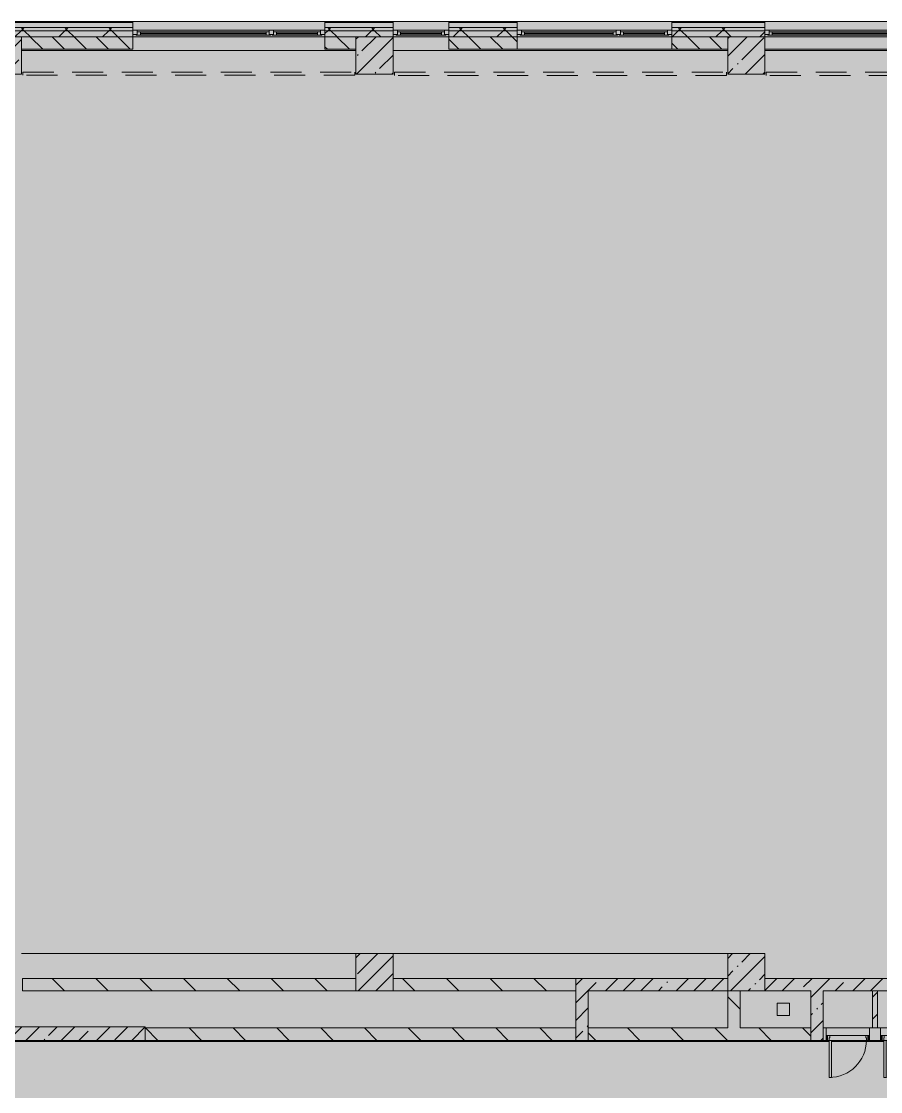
# Model space of a CAD drawing. Header units: millimetres. Extents: x -8624 to 200327, y -8553 to 29000.
# Drawn here: x 42760 to 56628, y 10073 to 27350 of the extents above; entities that cross this region are included whole.
import ezdxf

# ---------------------------------------------------------------- set-up
doc = ezdxf.new("R2010")
doc.units = ezdxf.units.MM
doc.linetypes.add('200_ШТРИХ__ш1_п0_6_', pattern=[800, 500, -300])
doc.layers.add('A-DETL-GENF-1', color=7, linetype='Continuous', lineweight=9, true_color=0xc0c0c0, transparency=0.4)
for name, color, linetype, lineweight in [('A-DETL-MBND-1', 7, '200_ШТРИХ__ш1_п0_6_', 9), ('A-WALL', 7, 'Continuous', 5), ('I-WALL', 7, 'Continuous', 5), ('S-COLS', 7, 'Continuous', 5)]:
    doc.layers.add(name, color=color, linetype=linetype, lineweight=lineweight)
for name, color, linetype, lineweight, true_color in [('A-DOOR-1', 7, 'Continuous', 5, 0xaaaaaa), ('A-DOOR-2', 7, 'Continuous', 5, 0xe2e2e2), ('A-DOOR-3', 7, 'Continuous', 5, 0xb7b7b7), ('A-DOOR-FRAM-1', 7, 'Continuous', 5, 0xe2e2e2), ('A-DOOR-FRAM-2', 7, 'Continuous', 5, 0xaaaaaa), ('A-DOOR-FRAM-3', 7, 'Continuous', 5, 0xb7b7b7), ('A-FLOR-1', 7, 'Continuous', 5, 0xb7b7b7), ('A-GLAZ-1', 7, 'Continuous', 5, 0x737373), ('A-WALL-1', 7, 'Continuous', 5, 0x737373), ('A-WALL-2', 7, 'Continuous', 9, 0x737373), ('I-WALL-2', 7, 'Continuous', 5, 0x737373), ('S-COLS-1', 7, 'Continuous', 5, 0x737373)]:
    doc.layers.add(name, color=color, linetype=linetype, lineweight=lineweight, true_color=true_color)
pattern_1 = [(45, (0, 0), (-353.5534, 353.5534), []), (135, (0, 0), (-353.5534, -353.5534), [])]
pattern_2 = [(45, (0, 0), (-285.1231, 285.1231), []), (45, (285.12, 0), (-285.1231, 285.1231), [504.031, -100.806, 16.764, -84.042])]
pattern_3 = [(135, (0, 0), (-353.5534, -353.5534), [])]

# ---------------------------------------------------------------- blocks, each defined once
blk = doc.blocks.new('BSC_Колонна _Прямоугольная - 600х600-23205375-3_1_2_птичка копия 1')
at = {"layer": 'S-COLS'}
h = blk.add_hatch(dxfattribs=at)
h.set_pattern_fill('FP_31', color=256, style=0, pattern_type=2)
h.set_pattern_definition([(45, (-54460, -12000), (-285.123, 285.123), []), (45, (-54174.88, -12000), (-285.123, 285.123), [504.031, -100.806, 16.764, -84.042])])
h.paths.add_polyline_path([(-300, -300), (300, -300), (300, 300), (-300, 300)])
at = {"layer": 'S-COLS-1'}
for p, q in [((300, 300), (-300, 300)), ((-300, 300), (-300, -300)), ((300, -300), (300, 300)), ((-300, -300), (300, -300))]:
    blk.add_line(p, q, dxfattribs=at)
blk = doc.blocks.new('BSC_Колонна _Прямоугольная - 600х600-V22-3_1_2_птичка копия 1')
at = {"layer": 'S-COLS'}
h = blk.add_hatch(dxfattribs=at)
h.set_pattern_fill('FP_32', color=256, style=0, pattern_type=2)
h.set_pattern_definition([(45, (-42460, -26800), (-285.123, 285.123), []), (45, (-42174.88, -26800), (-285.123, 285.123), [504.031, -100.806, 16.764, -84.042])])
h.paths.add_polyline_path([(-300, -300), (300, -300), (300, 300), (-300, 300), (-300, 231)])
at = {"layer": 'S-COLS-1'}
for p, q in [((300, 300), (-300, 300)), ((-300, 300), (-300, -300)), ((300, -300), (300, 300)), ((-300, -300), (300, -300))]:
    blk.add_line(p, q, dxfattribs=at)
blk = doc.blocks.new('120_Окно_СКБ_2Ст - 120_Окно_СКБ_2Ст 3100х2500 _мал_створка слева_ 2-19089248-3_1_2_птичка копия 1')
at = {"layer": 'A-GLAZ-1'}
for p, q in [((-1550, -75), (-1550, -5)), ((-1550, -5), (-1480, -5)), ((1550, -5), (-1550, -5)), ((-1480, -75), (-1550, -75)), ((-1550, -75), (-1500, -75)), ((-1480, -75), (-1500, -75)), ((-1500, -75), (-1500, -85)), ((-1500, -85), (670, -85)), ((670, -85), (-1500, -85)), ((-1480, -5), (-1480, -75)), ((650, -35), (-1480, -35)), ((-1480, -35), (-1480, -75)), ((-1430, -85), (-1430, -35)), ((-1430, -55), (600, -55)), ((600, -65), (-1430, -65)), ((600, -85), (600, -35)), ((650, -75), (650, -5)), ((650, -5), (720, -5)), ((650, -75), (650, -35)), ((720, -75), (650, -75)), ((670, -75), (650, -75)), ((670, -75), (700, -75)), ((670, -85), (670, -75)), ((720, -75), (700, -75)), ((700, -75), (700, -85)), ((700, -85), (1500, -85)), ((1500, -85), (700, -85)), ((720, -5), (720, -75)), ((1480, -35), (720, -35)), ((720, -35), (720, -75)), ((770, -85), (770, -35)), ((770, -55), (1430, -55)), ((1430, -65), (770, -65)), ((1430, -85), (1430, -35)), ((1480, -75), (1480, -5)), ((1480, -5), (1550, -5)), ((1480, -75), (1480, -35)), ((1550, -75), (1480, -75)), ((1500, -75), (1480, -75)), ((1500, -75), (1550, -75)), ((1500, -85), (1500, -75)), ((1550, -5), (1550, -75))]:
    blk.add_line(p, q, dxfattribs=at)
blk = doc.blocks.new('120_Окно_СКБ_2Ст - 120_Окно_СКБ_2Ст 2500х2500 _мал створка справа_-23206729-3_1_2_птичка копия 1')
at = {"layer": 'A-GLAZ-1'}
for p, q in [((-1250, -75), (-1250, -5)), ((-1250, -5), (-1180, -5)), ((1250, -5), (-1250, -5)), ((-1180, -75), (-1250, -75)), ((-1250, -75), (-1200, -75)), ((-1180, -75), (-1200, -75)), ((-1200, -75), (-1200, -85)), ((-1200, -85), (370, -85)), ((370, -85), (-1200, -85)), ((-1180, -5), (-1180, -75)), ((350, -35), (-1180, -35)), ((-1180, -35), (-1180, -75)), ((-1130, -85), (-1130, -35)), ((-1130, -55), (300, -55)), ((300, -65), (-1130, -65)), ((300, -85), (300, -35)), ((350, -75), (350, -5)), ((350, -5), (420, -5)), ((350, -75), (350, -35)), ((420, -75), (350, -75)), ((370, -75), (350, -75)), ((370, -75), (400, -75)), ((370, -85), (370, -75)), ((420, -75), (400, -75)), ((400, -75), (400, -85)), ((400, -85), (1200, -85)), ((1200, -85), (400, -85)), ((420, -5), (420, -75)), ((1180, -35), (420, -35)), ((420, -35), (420, -75)), ((470, -85), (470, -35)), ((470, -55), (1130, -55)), ((1130, -65), (470, -65)), ((1130, -85), (1130, -35)), ((1180, -75), (1180, -5)), ((1180, -5), (1250, -5)), ((1180, -75), (1180, -35)), ((1250, -75), (1180, -75)), ((1200, -75), (1180, -75)), ((1200, -75), (1250, -75)), ((1200, -85), (1200, -75)), ((1250, -5), (1250, -75))]:
    blk.add_line(p, q, dxfattribs=at)
blk = doc.blocks.new('120_Окно_СКБ_1Ст - 120_Окно_СКБ_1Ст_900х2500_h_-21649151-3_1_2_птичка копия 1')
at = {"layer": 'A-GLAZ-1'}
for p, q in [((-450, -75), (-450, -5)), ((-450, -5), (-380, -5)), ((450, -5), (-450, -5)), ((-380, -75), (-450, -75)), ((-450, -75), (-400, -75)), ((-380, -75), (-400, -75)), ((-400, -75), (-400, -85)), ((-400, -85), (400, -85)), ((400, -85), (-400, -85)), ((-380, -5), (-380, -75)), ((380, -35), (-380, -35)), ((-380, -35), (-380, -75)), ((-330, -85), (-330, -35)), ((-330, -55), (330, -55)), ((330, -65), (-330, -65)), ((330, -85), (330, -35)), ((380, -75), (380, -5)), ((380, -5), (450, -5)), ((380, -75), (380, -35)), ((450, -75), (380, -75)), ((400, -75), (380, -75)), ((400, -75), (450, -75)), ((400, -85), (400, -75)), ((450, -5), (450, -75))]:
    blk.add_line(p, q, dxfattribs=at)
blk = doc.blocks.new('110_Дверь_СКБ_1Ст - д-18 700x2100h_Технический шкаф ЭОМ и СС-V106-3_1_2_птичка копия 1')
at = {"layer": 'A-DOOR-1'}
h = blk.add_hatch(dxfattribs=at)
h.set_pattern_fill('FP_69', color=256, style=0, pattern_type=2)
h.set_pattern_definition([(135, (1951.41, 164.685), (-14.14214, -14.14214), []), (225, (1951.41, 164.685), (14.14214, -14.14214), [])])
h.paths.add_polyline_path([(362.5, 100), (337.5, 100), (337.5, 20), (362.5, 20)])
at = {"layer": 'A-DOOR-2'}
h = blk.add_hatch(color=256, dxfattribs=at)
h.paths.add_polyline_path([(312.5, 100), (312.5, 60), (302.5, 60), (302.5, 20), (337.5, 20), (337.5, 100)])
h.paths.add_polyline_path([(-312.5, 100), (-312.5, 20), (-277.5, 20), (-277.5, 60), (-287.5, 60), (-287.5, 100)])
at = {"layer": 'A-DOOR-FRAM-1'}
blk.add_hatch(color=256, dxfattribs=at).paths.add_polyline_path([(272.5, 700), (272.5, 100), (312.5, 100), (312.5, 700)])
at = {"layer": 'A-DOOR-FRAM-2'}
h = blk.add_hatch(dxfattribs=at)
h.set_pattern_fill('FP_70', color=256, style=0, pattern_type=2)
h.set_pattern_definition([(45, (-171.384, 164.685), (-14.1421, 14.1421), []), (135, (-171.384, 164.685), (-14.1421, -14.1421), [])])
h.paths.add_polyline_path([(-312.5, 100), (-337.5, 100), (-337.5, 20), (-312.5, 20), (-312.5, 27.8)])
at = {"layer": 'A-DOOR-3'}
for p, q in [((312.5, 700), (272.5, 700)), ((272.5, 700), (272.5, 100)), ((312.5, 100), (312.5, 700)), ((272.5, 100), (312.5, 100))]:
    blk.add_line(p, q, dxfattribs=at)
blk.add_arc((312.5, 100), 600, 90, 180, dxfattribs=at)
at = {"layer": 'A-DOOR-FRAM-3'}
for p, q in [((-312.5, 100), (-337.5, 100)), ((-337.5, 100), (-337.5, 20)), ((-337.5, 20), (-312.5, 20)), ((-287.5, 100), (-312.5, 100)), ((-312.5, 100), (-312.5, 20)), ((-312.5, 20), (-312.5, 100)), ((-312.5, 20), (-277.5, 20)), ((-287.5, 60), (-287.5, 100)), ((-287.5, 100), (272.5, 100)), ((-277.5, 60), (-287.5, 60)), ((-277.5, 20), (-277.5, 60)), ((302.5, 20), (-277.5, 20)), ((312.5, 60), (302.5, 60)), ((302.5, 60), (302.5, 20)), ((302.5, 20), (337.5, 20)), ((312.5, 100), (312.5, 60)), ((337.5, 100), (312.5, 100)), ((337.5, 20), (337.5, 100)), ((362.5, 100), (337.5, 100)), ((337.5, 100), (337.5, 20)), ((337.5, 20), (362.5, 20)), ((362.5, 20), (362.5, 100))]:
    blk.add_line(p, q, dxfattribs=at)

msp = doc.modelspace()

# ---------------------------------------------------------------- hatches: boundary and pattern name
at = {"layer": 'A-DETL-GENF-1'}
msp.add_hatch(color=256, dxfattribs=at).paths.add_polyline_path([(73932, -251.7), (75850, -251.7), (75850, 3288.3), (84570, 3288.3), (84570, 27348.3), (41910, 27348.3), (41910, 23888.3), (38310.1, 23888.3), (38310.1, -251.7), (72154, -251.7)])
at = {"layer": 'A-WALL'}
h = msp.add_hatch(dxfattribs=at)
h.set_pattern_fill('FP_27', color=256, style=0, pattern_type=2)
h.set_pattern_definition(pattern_1)
h.paths.add_polyline_path([(84516.2, 27200), (84570, 27200), (84570, 27250), (80350, 27250), (80350, 27200), (84155, 27200)])
h.paths.add_polyline_path([(76598.8, 27200), (77250, 27200), (77250, 27250), (76350, 27250), (76350, 27200)])
h.paths.add_polyline_path([(65931.4, 27200), (67110, 27200), (67110, 27250), (62860, 27250), (62860, 27200), (65042.4, 27200)])
h.paths.add_polyline_path([(69610, 27200), (70810, 27200), (70810, 27250), (69610, 27250)])
h.paths.add_polyline_path([(61486.6, 27200), (61960, 27200), (61960, 27250), (59860, 27250), (59860, 27200), (60597.6, 27200)])
h.paths.add_polyline_path([(72910, 27200), (74250, 27200), (74250, 27250), (72910, 27250)])
h.paths.add_polyline_path([(57930.7, 27200), (58960, 27200), (58960, 27250), (57860, 27250), (57860, 27200)])
h.paths.add_polyline_path([(53260, 27200), (54760, 27200), (54760, 27250), (53260, 27250)])
h.paths.add_polyline_path([(50760, 27200), (50760, 27250), (49660.3, 27250), (49660.3, 27200), (49930.1, 27200)])
h.paths.add_polyline_path([(42060, 27200), (44560, 27200), (44560, 27250), (42060, 27250)])
h.paths.add_polyline_path([(48152.2, 27200), (48760.3, 27200), (48760.3, 27250), (47660, 27250), (47660, 27200)])
h = msp.add_hatch(dxfattribs=at)
h.set_pattern_fill('FP_27', color=256, style=0, pattern_type=2)
h.set_pattern_definition(pattern_1)
h.paths.add_polyline_path([(84480, 27100), (84570, 27100), (84570, 27200), (80350, 27200), (80350, 27100), (84155, 27100)])
h.paths.add_polyline_path([(66820.3, 27100), (67110, 27100), (67110, 27200), (62860, 27200), (62860, 27100), (66375.8, 27100)])
h.paths.add_polyline_path([(69610, 27100), (70810, 27100), (70810, 27200), (69610, 27200)])
h.paths.add_polyline_path([(72910, 27100), (74250, 27100), (74250, 27200), (72910, 27200)])
h.paths.add_polyline_path([(76598.8, 27100), (77250, 27100), (77250, 27200), (76350, 27200), (76350, 27100)])
h.paths.add_polyline_path([(61960, 27100), (61960, 27200), (59860, 27200), (59860, 27100), (61486.6, 27100)])
h.paths.add_polyline_path([(58960, 27100), (58960, 27200), (57860, 27200), (57860, 27100), (57930.7, 27100)])
h.paths.add_polyline_path([(54374.9, 27100), (54760, 27100), (54760, 27200), (53260, 27200), (53260, 27100), (53486, 27100)])
h.paths.add_polyline_path([(50760, 27100), (50760, 27200), (49660.3, 27200), (49660.3, 27100), (49930.1, 27100)])
h.paths.add_polyline_path([(42160, 27100), (44560, 27100), (44560, 27200), (42160, 27200)])
h.paths.add_polyline_path([(48152.2, 27100), (48760.3, 27100), (48760.3, 27200), (47660, 27200), (47660, 27100)])
h = msp.add_hatch(dxfattribs=at)
h.set_pattern_fill('FP_25', color=256, style=0, pattern_type=2)
h.set_pattern_definition([(135, (0, 0), (-176.7767, -176.7767), [])])
h.paths.add_polyline_path([(80350, 26900), (80650, 26900), (80650, 27100), (80350, 27100), (80350, 27006.1)])
h.paths.add_polyline_path([(81150, 26900), (84200, 26900), (84200, 27100), (81150, 27100), (81150, 27031.3)])
h.paths.add_polyline_path([(76350, 26900), (76750, 26900), (76750, 27100), (76350, 27100)])
h.paths.add_polyline_path([(72910, 26900), (73540, 26900), (73540, 27100), (72910, 27100)])
h.paths.add_polyline_path([(70310, 26900), (70310, 27100), (69610, 27100), (69610, 26900)])
h.paths.add_polyline_path([(65042.4, 26900), (66160, 26900), (66160, 27100), (62860, 27100), (62860, 26900), (63264.5, 26900)])
h.paths.add_polyline_path([(66760, 26900), (67110, 26900), (67110, 27100), (66760, 27100), (66760, 27031.3)])
h.paths.add_polyline_path([(74040, 26900), (74250, 26900), (74250, 27100), (74040, 27100), (74040, 27031.3)])
h.paths.add_polyline_path([(57860, 26900), (58960, 26900), (58960, 27100), (57860, 27100)])
h.paths.add_polyline_path([(60160, 26900), (60160, 27100), (59860, 27100), (59860, 26900)])
h.paths.add_polyline_path([(60760, 26900), (61960, 26900), (61960, 27100), (60760, 27100)])
h.paths.add_polyline_path([(54160, 26900), (54160, 27100), (53260, 27100), (53260, 26900), (53486, 26900)])
h.paths.add_polyline_path([(42760, 26900), (44560, 26900), (44560, 27100), (42760, 27100), (42760, 27031.3)])
h.paths.add_polyline_path([(47660, 26900), (48160, 26900), (48160, 27100), (47660, 27100)])
h.paths.add_polyline_path([(49660.3, 26900), (50760, 26900), (50760, 27100), (49660.3, 27100)])
at = {"layer": 'I-WALL'}
h = msp.add_hatch(dxfattribs=at)
h.set_pattern_fill('FP_26', color=256, style=0, pattern_type=2)
h.set_pattern_definition(pattern_3)
h.paths.add_polyline_path([(51710, 11700), (51710, 11900), (48760, 11900), (48760, 11700)])
h.paths.add_polyline_path([(45485.3, 11700), (48160, 11700), (48160, 11900), (42780, 11900), (42780, 11700)])
h = msp.add_hatch(dxfattribs=at)
h.set_pattern_fill('FP_23', color=256, style=0, pattern_type=2)
h.set_pattern_definition(pattern_2)
h.paths.add_polyline_path([(54160, 11700), (54160, 11900), (51710, 11900), (51710, 11700), (52597, 11700)])
h = msp.add_hatch(dxfattribs=at)
h.set_pattern_fill('FP_23', color=256, style=0, pattern_type=2)
h.set_pattern_definition(pattern_2)
h.paths.add_polyline_path([(61960, 11700), (66160, 11700), (66160, 11900), (60760, 11900), (60760, 11700), (61360, 11700)])
h.paths.add_polyline_path([(58259.2, 11700), (60160, 11700), (60160, 11900), (54760, 11900), (54760, 11700), (57459.2, 11700)])
h = msp.add_hatch(dxfattribs=at)
h.set_pattern_fill('FP_23', color=256, style=0, pattern_type=2)
h.set_pattern_definition(pattern_2)
h.paths.add_polyline_path([(51710, 10900), (51910, 10900), (51910, 11700), (51710, 11700), (51710, 11100)])
h = msp.add_hatch(dxfattribs=at)
h.set_pattern_fill('FP_26', color=256, style=0, pattern_type=2)
h.set_pattern_definition(pattern_3)
h.paths.add_polyline_path([(54160, 11100), (54360, 11100), (54360, 11700), (54160, 11700), (54160, 11545.7)])
h = msp.add_hatch(dxfattribs=at)
h.set_pattern_fill('FP_23', color=256, style=0, pattern_type=2)
h.set_pattern_definition(pattern_2)
h.paths.add_polyline_path([(55500, 10900), (55700, 10900), (55700, 11700), (55500, 11700), (55500, 11100)])
h = msp.add_hatch(dxfattribs=at)
h.set_pattern_fill('FP_28', color=256, style=0, pattern_type=2)
h.set_pattern_definition([(45, (0, 0), (-176.7767, 176.7767), [])])
h.paths.add_polyline_path([(56579.2, 11100), (56579.2, 11700), (56499.2, 11700), (56499.2, 11100)])
h = msp.add_hatch(dxfattribs=at)
h.set_pattern_fill('FP_23', color=256, style=0, pattern_type=2)
h.set_pattern_definition(pattern_2)
h.paths.add_polyline_path([(44760, 10900), (44760, 11120), (42380, 11120), (42380, 10900)])
h = msp.add_hatch(dxfattribs=at)
h.set_pattern_fill('FP_26', color=256, style=0, pattern_type=2)
h.set_pattern_definition(pattern_3)
h.paths.add_polyline_path([(57327.8, 10900), (57507.8, 10900), (57507.8, 11100), (57327.8, 11100), (57327.8, 10972.2)])
h.paths.add_polyline_path([(58207.8, 10900), (58387.8, 10900), (58387.8, 11100), (58207.8, 11100), (58207.8, 10972.2)])
h.paths.add_polyline_path([(56627.8, 10900), (56627.8, 11100), (56447.8, 11100), (56447.8, 10900)])
h.paths.add_polyline_path([(61160, 10900), (61160, 11100), (59340, 11100), (59340, 10900), (60597.6, 10900)])
h.paths.add_polyline_path([(55747.8, 10900), (55747.8, 11100), (55700, 11100), (55700, 10900)])
h.paths.add_polyline_path([(59140, 10900), (59140, 11100), (59087.8, 11100), (59087.8, 10900)])
h.paths.add_polyline_path([(54374.9, 10900), (55500, 10900), (55500, 11100), (51910, 11100), (51910, 10900), (52597, 10900)])
h.paths.add_polyline_path([(44760, 10900), (51710, 10900), (51710, 11100), (44760, 11100)])
at = {"layer": 'S-COLS'}
h = msp.add_hatch(dxfattribs=at)
h.set_pattern_fill('FP_23', color=256, style=0, pattern_type=2)
h.set_pattern_definition(pattern_2)
h.paths.add_polyline_path([(48160, 26500), (48760, 26500), (48760, 27100), (48160, 27100), (48160, 26900)])
h = msp.add_hatch(dxfattribs=at)
h.set_pattern_fill('FP_23', color=256, style=0, pattern_type=2)
h.set_pattern_definition(pattern_2)
h.paths.add_polyline_path([(54374.9, 26500), (54760, 26500), (54760, 27100), (54160, 27100), (54160, 26500)])
h = msp.add_hatch(dxfattribs=at)
h.set_pattern_fill('FP_23', color=256, style=0, pattern_type=2)
h.set_pattern_definition(pattern_2)
h.paths.add_polyline_path([(48760, 11700), (48760, 12300), (48160, 12300), (48160, 11700)])

# ---------------------------------------------------------------- linework, layer by layer
at = {"layer": 'A-DETL-MBND-1'}
for p, q in [((42781, 26530), (42781, 26480)), ((42781, 26530), (48140, 26530)), ((48140, 26480), (42781, 26480)), ((48140, 26480), (48140, 26530)), ((48781.3, 26529), (48781.3, 26479)), ((48781.3, 26529), (54139, 26529)), ((54139, 26479), (48781.3, 26479)), ((54139, 26479), (54139, 26529)), ((54780, 26529), (54780, 26479)), ((54780, 26529), (60140, 26529)), ((60140, 26479), (54780, 26479))]:
    msp.add_line(p, q, dxfattribs=at)
at = {"layer": 'A-FLOR-1'}
for p, q in [((48160, 12300), (42760, 12300)), ((54160, 12300), (48760, 12300)), ((54960, 11500), (55160, 11500)), ((54960, 11300), (54960, 11500)), ((55160, 11500), (55160, 11300)), ((55160, 11300), (54960, 11300)), ((55797.8, 10880), (42400, 10880)), ((56677.8, 10880), (55837.8, 10880))]:
    msp.add_line(p, q, dxfattribs=at)
at = {"layer": 'A-WALL'}
for p in [(41910, 27350), (76350, 27350)]:
    msp.add_line(p, (49660.3, 27350), dxfattribs=at)
at = {"layer": 'A-WALL-1'}
for p, q in [((44560, 26900), (44560, 27348.3)), ((47660, 27348.3), (47660, 26900)), ((48760.3, 26900), (48760.3, 27348.3)), ((49660.3, 27348.3), (49660.3, 26900)), ((50760, 26900), (50760, 27348.3)), ((53260, 27348.3), (53260, 26900)), ((54760, 27100), (54760, 27348.3)), ((54160, 27100), (42760, 27100)), ((48160, 26900), (48160, 27100)), ((48760, 27100), (48760, 26900)), ((80650, 27100), (53260, 27100)), ((54160, 26900), (54160, 27100)), ((42760, 26900), (44560, 26900)), ((47660, 26900), (48160, 26900)), ((48760, 26900), (48760.3, 26900)), ((49660.3, 26900), (50760, 26900)), ((53260, 26900), (54160, 26900))]:
    msp.add_line(p, q, dxfattribs=at)
at = {"layer": 'A-WALL-2'}
for p, q in [((44560, 27330), (41930, 27330)), ((48760.3, 27330), (47660, 27330)), ((50760, 27330), (49660.3, 27330)), ((54760, 27330), (53260, 27330)), ((44560, 27250), (42010, 27250)), ((44560, 27200), (42060, 27200)), ((48760.3, 27250), (47660, 27250)), ((48760.3, 27200), (47660, 27200)), ((50760, 27250), (49660.3, 27250)), ((50760, 27200), (49660.3, 27200)), ((54760, 27250), (53260, 27250)), ((54760, 27200), (53260, 27200)), ((51710, 11700), (51710, 11900)), ((56579.2, 11700), (56499.2, 11700)), ((51710, 10900), (51710, 11100)), ((51910, 10900), (51910, 11100)), ((55500, 10900), (55500, 11100)), ((55700, 10900), (55700, 11100)), ((56499.2, 11100), (56579.2, 11100))]:
    msp.add_line(p, q, dxfattribs=at)
at = {"layer": 'I-WALL-2'}
for p, q in [((44560, 27100), (47660, 27100)), ((48760.3, 27100), (49660.3, 27100)), ((50760, 27100), (53260, 27100)), ((54760, 27100), (57860, 27100)), ((48160, 26880), (42760, 26880)), ((54160, 26880), (48760, 26880)), ((53260, 26900), (50760, 26900)), ((57860, 26900), (54760, 26900)), ((60160, 26880), (54760, 26880)), ((48160, 11900), (42780, 11900)), ((42780, 11900), (42780, 11700)), ((48160, 11700), (48160, 11900)), ((54160, 11900), (48760, 11900)), ((48760, 11900), (48760, 11700)), ((60160, 11900), (54760, 11900)), ((42780, 11700), (48160, 11700)), ((48760, 11700), (51710, 11700)), ((51710, 11700), (51710, 11100)), ((51910, 11100), (51910, 11700)), ((51910, 11700), (54160, 11700)), ((54160, 11700), (54160, 11100)), ((54360, 11100), (54360, 11700)), ((54760, 11700), (55500, 11700)), ((55500, 11700), (55500, 11100)), ((55700, 11100), (55700, 11700)), ((55700, 11700), (56499.2, 11700)), ((56499.2, 11700), (56499.2, 11100)), ((56579.2, 11100), (56579.2, 11700)), ((56579.2, 11700), (57379.2, 11700)), ((44760, 11120), (42380, 11120)), ((44760, 10900), (44760, 11120)), ((51710, 11100), (44760, 11100)), ((54160, 11100), (51910, 11100)), ((55500, 11100), (54360, 11100)), ((55700, 11100), (56499.2, 11100)), ((55747.8, 10980), (55747.8, 11100)), ((56447.8, 11100), (56447.8, 10980)), ((56579.2, 11100), (57379.2, 11100)), ((56627.8, 10980), (56627.8, 11100)), ((42380, 10900), (55747.8, 10900)), ((56447.8, 10900), (56627.8, 10900))]:
    msp.add_line(p, q, dxfattribs=at)
at = {"layer": 'S-COLS-1'}
for p, q in [((48760, 27100), (48160, 27100)), ((48160, 27100), (48160, 26900)), ((48760, 26900), (48760, 27100)), ((54760, 27100), (54160, 27100)), ((54160, 27100), (54160, 26900)), ((54760, 26500), (54760, 27100)), ((48160, 26900), (48160, 26500)), ((48760, 26500), (48760, 26900)), ((54160, 26900), (54160, 26500)), ((48160, 26500), (48760, 26500)), ((54160, 26500), (54760, 26500)), ((48760, 12300), (48160, 12300)), ((48160, 12300), (48160, 11900)), ((48760, 11900), (48760, 12300)), ((48160, 11900), (48160, 11700)), ((48760, 11700), (48760, 11900)), ((48160, 11700), (48760, 11700))]:
    msp.add_line(p, q, dxfattribs=at)

# ---------------------------------------------------------------- block references
at = {"layer": 'A-DOOR-3', "rotation": 180}
for p in [(56110.3, 11000), (56990.3, 11000)]:
    msp.add_blockref('110_Дверь_СКБ_1Ст - д-18 700x2100h_Технический шкаф ЭОМ и СС-V106-3_1_2_птичка копия 1', p, dxfattribs=at)
at = {"layer": 'A-GLAZ-1'}
for name, p in [('120_Окно_СКБ_2Ст - 120_Окно_СКБ_2Ст 3100х2500 _мал_створка слева_ 2-19089248-3_1_2_птичка копия 1', (46110, 27215)), ('120_Окно_СКБ_1Ст - 120_Окно_СКБ_1Ст_900х2500_h_-21649151-3_1_2_птичка копия 1', (49210.3, 27215)), ('120_Окно_СКБ_2Ст - 120_Окно_СКБ_2Ст 2500х2500 _мал створка справа_-23206729-3_1_2_птичка копия 1', (52010, 27215)), ('120_Окно_СКБ_2Ст - 120_Окно_СКБ_2Ст 3100х2500 _мал_створка слева_ 2-19089248-3_1_2_птичка копия 1', (56310, 27215))]:
    msp.add_blockref(name, p, dxfattribs=at)
at = {"layer": 'S-COLS-1'}
for name, p in [('BSC_Колонна _Прямоугольная - 600х600-V22-3_1_2_птичка копия 1', (42460, 26800)), ('BSC_Колонна _Прямоугольная - 600х600-23205375-3_1_2_птичка копия 1', (54460, 12000))]:
    msp.add_blockref(name, p, dxfattribs=at)

doc.saveas('drawing.dxf')
